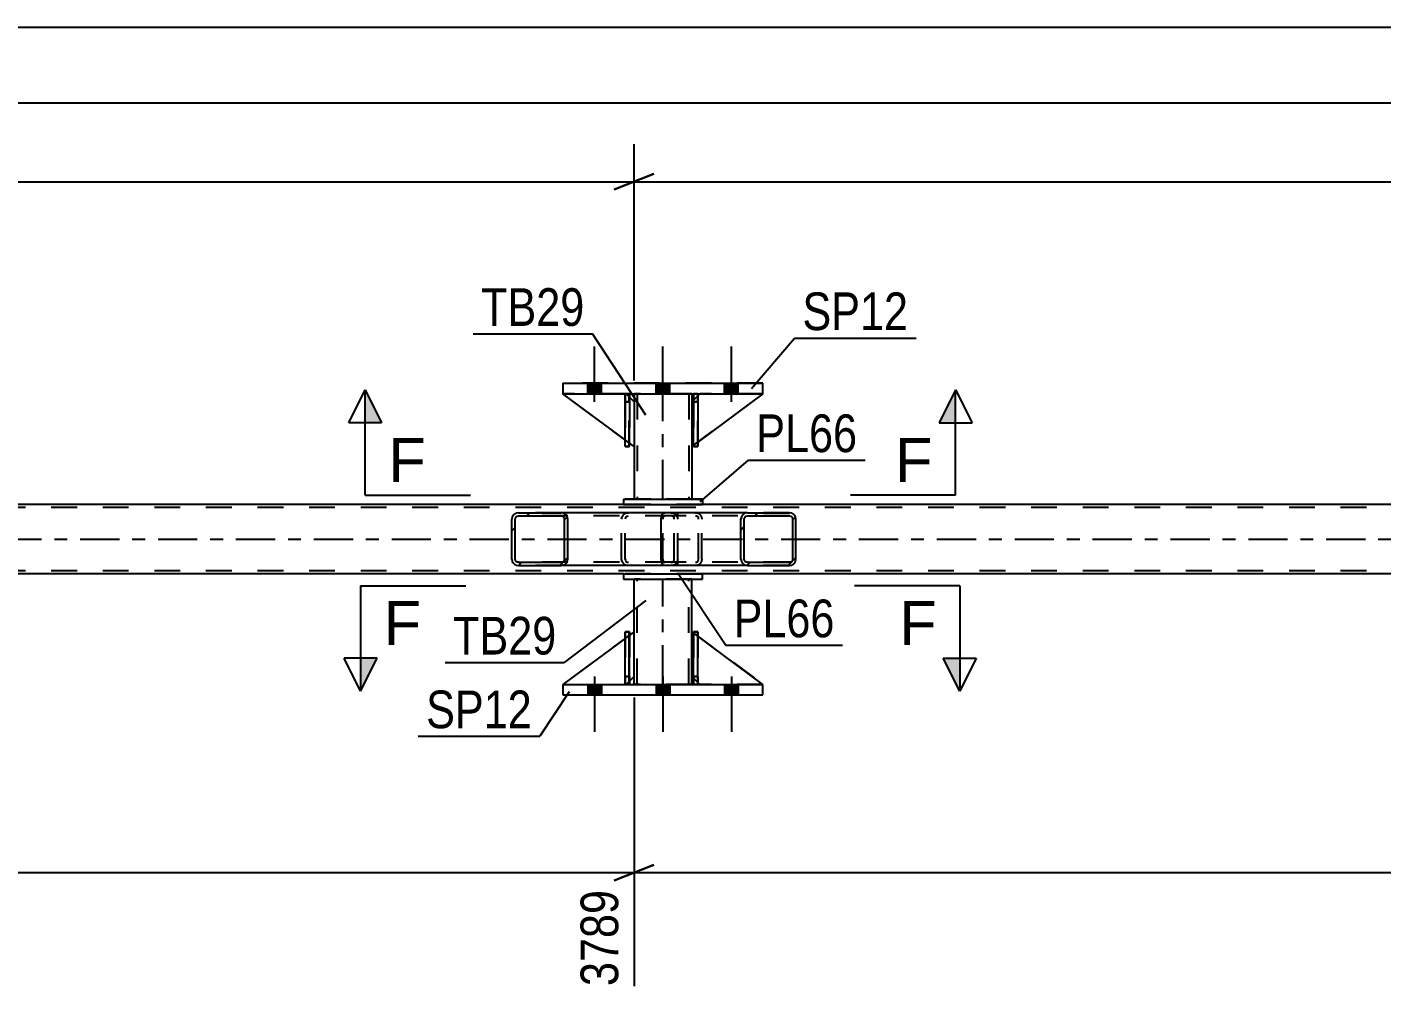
# Model space of a CAD drawing. Header units: millimetres. Extents: x 0 to 841, y 0 to 594.
# Drawn here: x 188 to 291, y 193.3 to 266.8 of the extents above; entities that cross this region are included whole.
import ezdxf

# ---------------------------------------------------------------- set-up
doc = ezdxf.new("R2010")
doc.units = ezdxf.units.MM
doc.linetypes.add('DXK_LINE_DOT2', pattern=[3.9198, 1.9599, -1.9599])
doc.linetypes.add('DXK_LINE_DOT3', pattern=[5.9187, 2.979, -0.9799, 0.9799, -0.9799])
doc.styles.add('Arial', font='ARIAL.TTF', dxfattribs={"height": 0.2})
doc.styles.add('Arial Narrow', font='ARIALN.TTF', dxfattribs={"height": 0.2})

# ---------------------------------------------------------------- blocks, each defined once
blk = doc.blocks.new('Part-275727292-4411 - 4207')
at = {"linetype": 'Continuous'}
h = blk.add_hatch(dxfattribs=at)
h.set_pattern_fill('', scale=0.7, style=0, pattern_type=0)
h.set_pattern_definition([(45, (246.3958, 229.5906), (-1.57154, 1.57154), [])])
h.paths.add_polyline_path([(246.43, 229.41), (246.4, 229.59), (246.29, 229.75), (246.12, 229.85), (245.93, 229.89), (242.75, 229.89), (242.55, 229.85), (242.39, 229.75), (242.28, 229.59), (242.24, 229.41), (242.24, 226.37), (242.28, 226.18), (242.39, 226.03), (242.55, 225.92), (242.75, 225.89), (245.93, 225.89), (246.12, 225.92), (246.29, 226.03), (246.4, 226.18), (246.43, 226.37)])
h.paths.add_polyline_path([(246.16, 226.28), (246.11, 226.2), (246.03, 226.15), (245.93, 226.13), (242.75, 226.13), (242.65, 226.15), (242.57, 226.2), (242.51, 226.28), (242.5, 226.37), (242.5, 229.41), (242.51, 229.5), (242.57, 229.58), (242.65, 229.63), (242.75, 229.65), (245.93, 229.65), (246.03, 229.63), (246.11, 229.58), (246.16, 229.5), (246.18, 229.41), (246.18, 226.37)])
at = {"color": 2, "linetype": 'Continuous'}
for p, q in [((236.2, 229.59), (236.26, 229.75)), ((236.26, 229.75), (236.34, 229.85)), ((236.34, 229.85), (236.45, 229.89)), ((242.75, 229.89), (236.45, 229.89)), ((242.75, 229.89), (242.55, 229.85)), ((242.57, 229.58), (242.65, 229.63)), ((242.65, 229.63), (242.75, 229.65)), ((242.75, 229.89), (245.93, 229.89)), ((242.75, 229.65), (245.93, 229.65)), ((246.12, 229.85), (245.93, 229.89)), ((245.93, 229.65), (246.03, 229.63)), ((246.03, 229.63), (246.11, 229.58)), ((236.18, 229.41), (236.2, 229.59)), ((236.18, 226.37), (236.18, 229.41)), ((242.28, 229.59), (242.24, 229.41)), ((242.24, 226.37), (242.24, 229.41)), ((242.5, 229.41), (242.51, 229.5)), ((242.5, 226.37), (242.5, 229.41)), ((242.51, 229.5), (242.57, 229.58)), ((246.11, 229.58), (246.16, 229.5)), ((246.16, 229.5), (246.18, 229.41)), ((246.18, 226.37), (246.18, 229.41)), ((246.43, 229.41), (246.4, 229.59)), ((246.43, 226.37), (246.43, 229.41)), ((236.2, 226.18), (236.18, 226.37)), ((236.26, 226.03), (236.2, 226.18)), ((236.34, 225.92), (236.26, 226.03)), ((236.45, 225.89), (236.34, 225.92)), ((242.75, 225.89), (236.45, 225.89)), ((242.24, 226.37), (242.28, 226.18)), ((242.51, 226.28), (242.5, 226.37)), ((242.57, 226.2), (242.51, 226.28)), ((242.55, 225.92), (242.75, 225.89)), ((242.65, 226.15), (242.57, 226.2)), ((242.75, 226.13), (242.65, 226.15)), ((242.75, 226.13), (245.93, 226.13)), ((242.75, 225.89), (245.93, 225.89)), ((246.03, 226.15), (245.93, 226.13)), ((245.93, 225.89), (246.12, 225.92)), ((246.11, 226.2), (246.03, 226.15)), ((246.16, 226.28), (246.11, 226.2)), ((246.18, 226.37), (246.16, 226.28)), ((246.4, 226.18), (246.43, 226.37))]:
    blk.add_line(p, q, dxfattribs=at)
at = {"color": 7, "linetype": 'DXK_LINE_DOT2'}
for p, q in [((236.39, 229.63), (236.35, 229.58)), ((236.45, 229.65), (236.39, 229.63)), ((245.93, 229.65), (236.45, 229.65)), ((237.44, 229.65), (237.44, 229.89)), ((238.78, 229.89), (238.97, 229.85)), ((238.88, 229.63), (238.78, 229.65)), ((238.96, 229.58), (238.88, 229.63)), ((245.93, 229.89), (242.75, 229.89)), ((236.32, 229.5), (236.31, 229.41)), ((236.31, 226.37), (236.31, 229.41)), ((236.35, 229.58), (236.32, 229.5)), ((239.01, 229.5), (238.96, 229.58)), ((239.03, 229.41), (239.01, 229.5)), ((239.03, 226.37), (239.03, 229.41)), ((239.25, 229.59), (239.28, 229.41)), ((239.28, 226.37), (239.28, 229.41)), ((236.31, 226.37), (236.32, 226.28)), ((236.32, 226.28), (236.35, 226.2)), ((236.35, 226.2), (236.39, 226.15)), ((236.39, 226.15), (236.45, 226.13)), ((245.93, 226.13), (236.45, 226.13)), ((238.78, 225.89), (236.45, 225.89)), ((237.44, 225.89), (237.44, 226.13)), ((238.78, 226.13), (238.88, 226.15)), ((238.97, 225.92), (238.78, 225.89)), ((238.88, 226.15), (238.96, 226.2)), ((238.96, 226.2), (239.01, 226.28)), ((239.01, 226.28), (239.03, 226.37)), ((239.28, 226.37), (239.25, 226.18)), ((245.93, 225.89), (242.75, 225.89))]:
    blk.add_line(p, q, dxfattribs=at)
for centre, start, end in [((238.8, 229.39), 23.8494, 68.8059), ((238.8, 226.38), 291.1941, 336.1506)]:
    blk.add_arc(centre, 0.492, start, end, dxfattribs=at)
at = {"color": 2, "linetype": 'Continuous'}
for centre, start, end in [((242.73, 229.39), 111.1941, 156.1506), ((245.95, 229.39), 23.8494, 68.8059), ((242.73, 226.38), 203.8494, 248.8059), ((245.95, 226.38), 291.1941, 336.1506)]:
    blk.add_arc(centre, 0.492, start, end, dxfattribs=at)
blk = doc.blocks.new('Part-275727292-4285 - 4207')
at = {"color": 2, "linetype": 'Continuous'}
for p, q in [((233.32, 230.53), (97.33, 230.53)), ((488.73, 230.53), (239.32, 230.53)), ((233.32, 225.25), (97.33, 225.25)), ((756.24, 225.25), (239.32, 225.25))]:
    blk.add_line(p, q, dxfattribs=at)
at = {"color": 7, "linetype": 'DXK_LINE_DOT2'}
for p, q in [((756.24, 230.29), (97.33, 230.29)), ((239.32, 230.53), (233.32, 230.53)), ((756.24, 225.49), (97.33, 225.49)), ((239.32, 225.25), (233.32, 225.25))]:
    blk.add_line(p, q, dxfattribs=at)
at = {"color": 7, "linetype": 'DXK_LINE_DOT3'}
blk.add_line((97.33, 227.89), (756.24, 227.89), dxfattribs=at)
blk = doc.blocks.new('Part-275727292-4466 - 4207')
at = {"color": 7, "linetype": 'DXK_LINE_DOT2'}
for p, q in [((239.12, 238.93), (238.52, 238.33)), ((238.52, 234.93), (243.92, 238.93)), ((238.52, 238.33), (239.12, 238.93)), ((243.92, 238.93), (239.12, 238.93)), ((238.52, 238.33), (238.52, 234.93)), ((238.52, 238.33), (238.52, 238.33)), ((238.52, 238.33), (238.52, 234.93))]:
    blk.add_line(p, q, dxfattribs=at)
blk = doc.blocks.new('Part-275727292-4464 - 4207')
at = {"color": 7, "linetype": 'DXK_LINE_DOT2'}
for p, q in [((234.12, 234.93), (228.72, 238.93)), ((228.72, 238.93), (233.52, 238.93)), ((233.52, 238.93), (234.12, 238.33)), ((234.12, 238.33), (234.12, 234.93))]:
    blk.add_line(p, q, dxfattribs=at)
blk = doc.blocks.new('Part-275727292-4418 - 4207')
at = {"color": 7, "linetype": 'DXK_LINE_DOT2'}
for p, q in [((238.64, 216.85), (238.65, 220.85)), ((238.97, 220.85), (238.65, 220.85)), ((238.65, 217.45), (238.65, 220.85)), ((238.96, 216.85), (238.97, 220.85)), ((238.97, 220.85), (238.97, 217.45)), ((238.97, 217.45), (238.65, 217.45)), ((238.65, 216.85), (238.65, 217.45)), ((238.97, 217.45), (238.97, 216.85)), ((238.97, 216.85), (238.64, 216.85)), ((238.97, 216.85), (238.96, 216.85))]:
    blk.add_line(p, q, dxfattribs=at)
blk = doc.blocks.new('Bolt-275727292-4301 - 4207')
at = {"linetype": 'Continuous'}
for points in [[(231.64, 216.85), (230.6, 216.85), (230.6, 216.05), (231.64, 216.05)], [(231.64, 216.85), (230.6, 216.85), (230.6, 216.05), (231.64, 216.05)], [(231.64, 216.85), (230.6, 216.85), (230.6, 216.05), (231.64, 216.05)], [(236.84, 216.85), (235.8, 216.85), (235.8, 216.05), (236.84, 216.05)], [(236.84, 216.85), (235.8, 216.85), (235.8, 216.05), (236.84, 216.05)], [(242.04, 216.85), (241, 216.85), (241, 216.05), (242.04, 216.05)], [(242.04, 216.85), (241, 216.85), (241, 216.05), (242.04, 216.05)], [(242.04, 216.85), (241, 216.85), (241, 216.05), (242.04, 216.05)]]:
    blk.add_hatch(color=1, dxfattribs=at).paths.add_polyline_path(points)
at = {"color": 1, "linetype": 'Continuous'}
for p, q in [((231.12, 217.45), (231.12, 213.25)), ((231.12, 217.45), (231.12, 213.25)), ((231.12, 217.45), (231.12, 213.25)), ((236.32, 217.45), (236.32, 213.25)), ((236.32, 217.45), (236.32, 213.25)), ((241.52, 217.45), (241.52, 213.25)), ((241.52, 217.45), (241.52, 213.25)), ((241.52, 217.45), (241.52, 213.25)), ((230.6, 216.85), (230.6, 216.05)), ((230.6, 216.85), (230.6, 216.05)), ((230.6, 216.85), (230.6, 216.05)), ((231.64, 216.85), (231.64, 216.05)), ((231.64, 216.85), (231.64, 216.05)), ((231.64, 216.85), (231.64, 216.05)), ((235.8, 216.85), (235.8, 216.05)), ((235.8, 216.85), (235.8, 216.05)), ((236.84, 216.85), (236.84, 216.05)), ((236.84, 216.85), (236.84, 216.05)), ((241, 216.85), (241, 216.05)), ((241, 216.85), (241, 216.05)), ((241, 216.85), (241, 216.05)), ((242.04, 216.85), (242.04, 216.05)), ((242.04, 216.85), (242.04, 216.05)), ((242.04, 216.85), (242.04, 216.05))]:
    blk.add_line(p, q, dxfattribs=at)
blk = doc.blocks.new('Bolt-275727292-4302 - 4207')
at = {"linetype": 'Continuous'}
for points in [[(230.6, 238.93), (231.64, 238.93), (231.64, 239.73), (230.6, 239.73)], [(230.6, 238.93), (231.64, 238.93), (231.64, 239.73), (230.6, 239.73)], [(230.6, 238.93), (231.64, 238.93), (231.64, 239.73), (230.6, 239.73)], [(235.8, 238.93), (236.84, 238.93), (236.84, 239.73), (235.8, 239.73)], [(235.8, 238.93), (236.84, 238.93), (236.84, 239.73), (235.8, 239.73)], [(241, 238.93), (242.04, 238.93), (242.04, 239.73), (241, 239.73)], [(241, 238.93), (242.04, 238.93), (242.04, 239.73), (241, 239.73)], [(241, 238.93), (242.04, 238.93), (242.04, 239.73), (241, 239.73)]]:
    blk.add_hatch(color=1, dxfattribs=at).paths.add_polyline_path(points)
at = {"color": 1, "linetype": 'Continuous'}
for p, q in [((231.12, 238.33), (231.12, 242.53)), ((231.12, 238.33), (231.12, 242.53)), ((231.12, 238.33), (231.12, 242.53)), ((236.32, 238.33), (236.32, 242.53)), ((236.32, 238.33), (236.32, 242.53)), ((241.52, 238.33), (241.52, 242.53)), ((241.52, 238.33), (241.52, 242.53)), ((241.52, 238.33), (241.52, 242.53)), ((230.6, 238.93), (230.6, 239.73)), ((230.6, 238.93), (230.6, 239.73)), ((230.6, 238.93), (230.6, 239.73)), ((231.64, 238.93), (231.64, 239.73)), ((231.64, 238.93), (231.64, 239.73)), ((231.64, 238.93), (231.64, 239.73)), ((235.8, 238.93), (235.8, 239.73)), ((235.8, 238.93), (235.8, 239.73)), ((236.84, 238.93), (236.84, 239.73)), ((236.84, 238.93), (236.84, 239.73)), ((241, 238.93), (241, 239.73)), ((241, 238.93), (241, 239.73)), ((241, 238.93), (241, 239.73)), ((242.04, 238.93), (242.04, 239.73)), ((242.04, 238.93), (242.04, 239.73)), ((242.04, 238.93), (242.04, 239.73))]:
    blk.add_line(p, q, dxfattribs=at)
blk = doc.blocks.new('Part-275727292-4416 - 4207')
at = {"color": 2, "linetype": 'Continuous'}
for p, q in [((238.64, 216.85), (238.64, 220.85)), ((238.64, 220.85), (238.96, 220.85)), ((238.96, 216.85), (238.96, 220.85)), ((238.64, 216.85), (238.64, 216.85)), ((238.64, 216.85), (238.96, 216.85)), ((238.96, 216.85), (238.96, 216.85))]:
    blk.add_line(p, q, dxfattribs=at)
at = {"color": 7, "linetype": 'DXK_LINE_DOT2'}
for p, q in [((238.64, 220.85), (238.64, 217.45)), ((238.96, 217.45), (238.96, 220.85)), ((238.64, 217.45), (238.64, 216.85)), ((238.64, 217.45), (238.96, 217.45)), ((238.96, 216.85), (238.96, 217.45)), ((238.64, 216.85), (238.96, 216.85))]:
    blk.add_line(p, q, dxfattribs=at)
blk = doc.blocks.new('Part-275727292-4424 - 4207')
at = {"color": 2, "linetype": 'Continuous'}
for p, q in [((233.32, 225.25), (233.32, 224.85)), ((233.32, 225.25), (239.32, 225.25)), ((233.32, 224.85), (239.32, 224.85)), ((239.32, 224.85), (239.32, 225.25))]:
    blk.add_line(p, q, dxfattribs=at)
at = {"color": 7, "linetype": 'DXK_LINE_DOT2'}
for p, q in [((239.32, 225.25), (233.32, 225.25)), ((233.32, 224.85), (239.32, 224.85))]:
    blk.add_line(p, q, dxfattribs=at)
blk = doc.blocks.new('Part-275727292-4371 - 4207')
at = {"color": 2, "linetype": 'Continuous'}
for p, q in [((234.12, 238.93), (234.12, 238.33)), ((238.52, 238.93), (238.52, 238.33)), ((234.12, 234.93), (234.12, 230.93)), ((238.52, 234.93), (238.52, 230.93))]:
    blk.add_line(p, q, dxfattribs=at)
at = {"color": 7, "linetype": 'DXK_LINE_DOT2'}
for p, q in [((238.52, 238.93), (234.12, 238.93)), ((234.12, 238.93), (234.12, 238.93)), ((234.12, 238.93), (234.12, 238.93)), ((234.12, 238.93), (238.52, 238.93)), ((234.36, 238.93), (234.36, 230.93)), ((238.28, 238.93), (238.28, 230.93)), ((238.52, 238.93), (238.52, 238.93)), ((238.52, 238.93), (238.52, 238.93)), ((234.12, 238.33), (234.12, 234.93)), ((238.52, 238.33), (238.52, 234.93)), ((238.52, 230.93), (234.12, 230.93))]:
    blk.add_line(p, q, dxfattribs=at)
at = {"color": 7, "linetype": 'DXK_LINE_DOT3'}
blk.add_line((236.32, 230.93), (236.32, 238.93), dxfattribs=at)
blk = doc.blocks.new('Part-275727292-4383 - 4207')
at = {"color": 2, "linetype": 'Continuous'}
for p, q in [((238.96, 238.93), (238.64, 238.93)), ((238.64, 238.93), (238.64, 238.93)), ((238.64, 234.93), (238.64, 238.93)), ((238.96, 238.93), (238.96, 238.93)), ((238.96, 238.93), (238.96, 234.93)), ((238.96, 234.93), (238.64, 234.93))]:
    blk.add_line(p, q, dxfattribs=at)
at = {"color": 7, "linetype": 'DXK_LINE_DOT2'}
for p, q in [((238.96, 238.93), (238.64, 238.93)), ((238.64, 238.93), (238.64, 238.33)), ((238.96, 238.33), (238.96, 238.93)), ((238.96, 238.33), (238.64, 238.33)), ((238.64, 238.33), (238.64, 234.93)), ((238.96, 234.93), (238.96, 238.33))]:
    blk.add_line(p, q, dxfattribs=at)
blk = doc.blocks.new('Part-275727292-4394 - 4207')
at = {"color": 2, "linetype": 'Continuous'}
for p, q in [((233.32, 230.93), (233.32, 230.53)), ((233.32, 230.93), (239.32, 230.93)), ((239.32, 230.93), (239.32, 230.53)), ((233.32, 230.53), (239.32, 230.53))]:
    blk.add_line(p, q, dxfattribs=at)
at = {"color": 7, "linetype": 'DXK_LINE_DOT2'}
for p, q in [((239.32, 230.93), (233.32, 230.93)), ((239.32, 230.53), (233.32, 230.53))]:
    blk.add_line(p, q, dxfattribs=at)
blk = doc.blocks.new('Part-275727292-4410 - 4207')
at = {"linetype": 'Continuous'}
h = blk.add_hatch(dxfattribs=at)
h.set_pattern_fill('', scale=0.7, style=0, pattern_type=0)
h.set_pattern_definition([(45, (229.0507, 229.5906), (-1.57154, 1.57154), [])])
h.paths.add_polyline_path([(229.09, 229.41), (229.05, 229.59), (228.94, 229.75), (228.77, 229.85), (228.58, 229.89), (225.34, 229.89), (225.15, 229.85), (224.98, 229.75), (224.87, 229.59), (224.83, 229.41), (224.83, 226.37), (224.87, 226.18), (224.98, 226.03), (225.15, 225.92), (225.34, 225.89), (228.58, 225.89), (228.77, 225.92), (228.94, 226.03), (229.05, 226.18), (229.09, 226.37)])
h.paths.add_polyline_path([(228.81, 226.28), (228.76, 226.2), (228.68, 226.15), (228.58, 226.13), (225.34, 226.13), (225.25, 226.15), (225.16, 226.2), (225.11, 226.28), (225.09, 226.37), (225.09, 229.41), (225.11, 229.5), (225.16, 229.58), (225.25, 229.63), (225.34, 229.65), (228.58, 229.65), (228.68, 229.63), (228.76, 229.58), (228.81, 229.5), (228.83, 229.41), (228.83, 226.37)])
at = {"color": 2, "linetype": 'Continuous'}
for p, q in [((225.34, 229.89), (225.15, 229.85)), ((225.16, 229.58), (225.25, 229.63)), ((225.25, 229.63), (225.34, 229.65)), ((225.34, 229.89), (228.58, 229.89)), ((225.34, 229.65), (228.58, 229.65)), ((236.45, 229.89), (228.58, 229.89)), ((228.77, 229.85), (228.58, 229.89)), ((228.58, 229.65), (228.68, 229.63)), ((228.68, 229.63), (228.76, 229.58)), ((224.87, 229.59), (224.83, 229.41)), ((224.83, 226.37), (224.83, 229.41)), ((225.09, 229.41), (225.11, 229.5)), ((225.09, 226.37), (225.09, 229.41)), ((225.11, 229.5), (225.16, 229.58)), ((228.76, 229.58), (228.81, 229.5)), ((228.81, 229.5), (228.83, 229.41)), ((228.83, 226.37), (228.83, 229.41)), ((229.09, 229.41), (229.05, 229.59)), ((229.09, 226.37), (229.09, 229.41)), ((224.83, 226.37), (224.87, 226.18)), ((225.11, 226.28), (225.09, 226.37)), ((225.16, 226.2), (225.11, 226.28)), ((225.15, 225.92), (225.34, 225.89)), ((225.25, 226.15), (225.16, 226.2)), ((225.34, 226.13), (225.25, 226.15)), ((225.34, 226.13), (228.58, 226.13)), ((225.34, 225.89), (228.58, 225.89)), ((228.68, 226.15), (228.58, 226.13)), ((228.58, 225.89), (228.77, 225.92)), ((236.45, 225.89), (228.58, 225.89)), ((228.76, 226.2), (228.68, 226.15)), ((228.81, 226.28), (228.76, 226.2)), ((228.83, 226.37), (228.81, 226.28)), ((229.05, 226.18), (229.09, 226.37))]:
    blk.add_line(p, q, dxfattribs=at)
at = {"color": 7, "linetype": 'DXK_LINE_DOT2'}
for p, q in [((228.58, 229.89), (225.34, 229.89)), ((236.93, 229.65), (225.34, 229.65)), ((233.5, 229.85), (233.69, 229.89)), ((233.53, 229.59), (233.6, 229.63)), ((233.6, 229.63), (233.69, 229.65)), ((236.93, 229.89), (233.69, 229.89)), ((236.93, 229.89), (237.12, 229.85)), ((237.03, 229.63), (236.93, 229.65)), ((237.11, 229.58), (237.03, 229.63)), ((233.18, 229.41), (233.22, 229.59)), ((233.18, 226.37), (233.18, 229.41)), ((233.46, 229.5), (233.44, 229.41)), ((233.44, 226.37), (233.44, 229.41)), ((233.51, 229.58), (233.46, 229.5)), ((233.51, 229.58), (233.53, 229.59)), ((237.16, 229.5), (237.11, 229.58)), ((237.18, 229.41), (237.16, 229.5)), ((237.18, 226.37), (237.18, 229.41)), ((237.4, 229.59), (237.44, 229.41)), ((237.44, 226.37), (237.44, 229.41)), ((236.93, 226.13), (225.34, 226.13)), ((228.58, 225.89), (225.34, 225.89)), ((233.22, 226.18), (233.18, 226.37)), ((233.44, 226.37), (233.46, 226.28)), ((233.46, 226.28), (233.51, 226.2)), ((233.69, 225.89), (233.5, 225.92)), ((233.51, 226.2), (233.6, 226.15)), ((233.6, 226.15), (233.69, 226.13)), ((236.93, 225.89), (233.69, 225.89)), ((236.93, 226.13), (237.03, 226.15)), ((237.12, 225.92), (236.93, 225.89)), ((237.03, 226.15), (237.11, 226.2)), ((237.11, 226.2), (237.16, 226.28)), ((237.16, 226.28), (237.18, 226.37)), ((237.44, 226.37), (237.4, 226.18))]:
    blk.add_line(p, q, dxfattribs=at)
at = {"color": 2, "linetype": 'Continuous'}
for centre, start, end in [((225.32, 229.39), 110.7583, 155.68), ((228.6, 229.39), 24.32, 69.2417), ((225.32, 226.39), 204.32, 249.2417), ((228.6, 226.39), 290.7583, 335.68)]:
    blk.add_arc(centre, 0.496, start, end, dxfattribs=at)
at = {"color": 7, "linetype": 'DXK_LINE_DOT2'}
for centre, start, end in [((233.67, 229.39), 110.7583, 155.6801), ((236.95, 229.39), 24.3199, 69.2417), ((233.67, 226.39), 204.3199, 249.2417), ((236.95, 226.39), 290.7583, 335.6801)]:
    blk.add_arc(centre, 0.496, start, end, dxfattribs=at)
blk = doc.blocks.new('Part-275727292-4449 - 4207')
at = {"color": 2, "linetype": 'Continuous'}
for p, q in [((234.12, 220.85), (234.12, 224.85)), ((238.52, 220.85), (238.52, 224.85)), ((234.12, 216.85), (234.12, 217.45)), ((238.52, 216.85), (238.52, 217.45))]:
    blk.add_line(p, q, dxfattribs=at)
at = {"color": 7, "linetype": 'DXK_LINE_DOT2'}
for p, q in [((238.52, 224.85), (234.12, 224.85)), ((234.36, 216.85), (234.36, 224.85)), ((238.28, 216.85), (238.28, 224.85)), ((234.12, 217.45), (234.12, 220.85)), ((238.52, 217.45), (238.52, 220.85)), ((238.52, 216.85), (234.12, 216.85)), ((234.12, 216.85), (234.12, 216.85)), ((234.12, 216.85), (238.52, 216.85)), ((234.36, 216.85), (234.36, 216.85)), ((238.28, 216.85), (238.28, 216.85)), ((238.52, 216.85), (238.52, 216.85))]:
    blk.add_line(p, q, dxfattribs=at)
at = {"color": 7, "linetype": 'DXK_LINE_DOT3'}
blk.add_line((236.32, 216.85), (236.32, 224.85), dxfattribs=at)
blk = doc.blocks.new('Part-275727292-4454 - 4207')
at = {"color": 2, "linetype": 'Continuous'}
for p, q in [((228.72, 239.73), (243.92, 239.73)), ((228.72, 239.73), (228.72, 238.93)), ((228.72, 238.93), (243.92, 238.93)), ((243.92, 238.93), (243.92, 239.73))]:
    blk.add_line(p, q, dxfattribs=at)
at = {"color": 7, "linetype": 'DXK_LINE_DOT2'}
for p, q in [((243.92, 239.73), (228.72, 239.73)), ((228.72, 238.93), (243.92, 238.93))]:
    blk.add_line(p, q, dxfattribs=at)
blk = doc.blocks.new('Part-275727292-4459 - 4207')
at = {"color": 2, "linetype": 'Continuous'}
for p, q in [((228.72, 216.85), (228.72, 216.05)), ((228.72, 216.85), (243.92, 216.85)), ((243.92, 216.05), (243.92, 216.85)), ((228.72, 216.05), (243.92, 216.05))]:
    blk.add_line(p, q, dxfattribs=at)
at = {"color": 7, "linetype": 'DXK_LINE_DOT2'}
for p, q in [((228.72, 216.85), (243.92, 216.85)), ((228.72, 216.05), (243.92, 216.05))]:
    blk.add_line(p, q, dxfattribs=at)
blk = doc.blocks.new('Part-275727292-4461 - 4207')
at = {"color": 7, "linetype": 'DXK_LINE_DOT2'}
for p, q in [((233.45, 238.33), (233.45, 238.93)), ((233.45, 238.93), (233.45, 238.93)), ((233.45, 238.93), (233.45, 234.93)), ((233.45, 238.93), (233.77, 238.93)), ((233.45, 238.93), (233.77, 238.93)), ((233.77, 238.93), (233.77, 238.33)), ((233.77, 238.93), (233.77, 238.93)), ((233.77, 234.93), (233.77, 238.93)), ((233.45, 234.93), (233.45, 238.33)), ((233.45, 238.33), (233.77, 238.33)), ((233.77, 238.33), (233.77, 234.93)), ((233.45, 234.93), (233.77, 234.93))]:
    blk.add_line(p, q, dxfattribs=at)
blk = doc.blocks.new('Part-275727292-4463 - 4207')
at = {"color": 2, "linetype": 'Continuous'}
for p, q in [((233.44, 234.93), (233.45, 238.93)), ((233.77, 238.93), (233.45, 238.93)), ((233.45, 238.93), (233.44, 238.93)), ((233.77, 238.93), (233.76, 234.93)), ((233.76, 238.93), (233.77, 238.93)), ((233.76, 234.93), (233.44, 234.93))]:
    blk.add_line(p, q, dxfattribs=at)
at = {"color": 7, "linetype": 'DXK_LINE_DOT2'}
for p, q in [((233.44, 238.93), (233.44, 238.33)), ((233.76, 238.93), (233.44, 238.93)), ((233.76, 238.33), (233.76, 238.93)), ((233.76, 238.33), (233.44, 238.33)), ((233.44, 238.33), (233.44, 234.93)), ((233.76, 234.93), (233.76, 238.33))]:
    blk.add_line(p, q, dxfattribs=at)
blk = doc.blocks.new('Part-275727292-4465 - 4207')
at = {"color": 2, "linetype": 'Continuous'}
for p, q in [((233.45, 235.43), (228.72, 238.93)), ((233.77, 238.68), (234.12, 238.33)), ((234.12, 238.33), (234.12, 234.93)), ((234.12, 234.93), (233.77, 235.19))]:
    blk.add_line(p, q, dxfattribs=at)
at = {"color": 7, "linetype": 'DXK_LINE_DOT2'}
for p, q in [((233.52, 238.93), (228.72, 238.93)), ((233.77, 238.68), (233.52, 238.93)), ((233.77, 235.19), (233.45, 235.43))]:
    blk.add_line(p, q, dxfattribs=at)
blk = doc.blocks.new('Part-275727292-4467 - 4207')
at = {"color": 7, "linetype": 'DXK_LINE_DOT2'}
for p, q in [((238.52, 238.33), (239.12, 238.93)), ((243.92, 238.93), (239.12, 238.93)), ((238.52, 238.33), (238.52, 234.93)), ((238.96, 238.77), (238.64, 238.45)), ((238.52, 234.93), (238.96, 235.26))]:
    blk.add_line(p, q, dxfattribs=at)
at = {"color": 2, "linetype": 'Continuous'}
for p, q in [((239.12, 238.93), (238.96, 238.77)), ((243.92, 238.93), (238.96, 235.26)), ((238.64, 238.45), (238.52, 238.33)), ((238.52, 238.33), (238.52, 234.93)), ((238.52, 238.33), (238.52, 238.33)), ((238.64, 235.02), (238.52, 234.93))]:
    blk.add_line(p, q, dxfattribs=at)
blk = doc.blocks.new('Part-275727292-4473 - 4207')
at = {"color": 2, "linetype": 'Continuous'}
for p, q in [((238.52, 220.85), (238.52, 220.85)), ((238.52, 217.45), (238.52, 220.85)), ((238.64, 220.75), (238.52, 220.85)), ((243.92, 216.85), (238.96, 220.52)), ((238.52, 217.45), (238.52, 217.45)), ((238.64, 217.32), (238.52, 217.45)), ((239.12, 216.85), (238.96, 217))]:
    blk.add_line(p, q, dxfattribs=at)
at = {"color": 7, "linetype": 'DXK_LINE_DOT2'}
for p, q in [((238.52, 217.45), (238.52, 220.85)), ((238.96, 220.52), (238.64, 220.75)), ((239.12, 216.85), (238.52, 217.45)), ((238.96, 217), (238.64, 217.32)), ((243.92, 216.85), (239.12, 216.85))]:
    blk.add_line(p, q, dxfattribs=at)
blk = doc.blocks.new('Part-275727292-4496 - 4207')
at = {"color": 2, "linetype": 'Continuous'}
for p, q in [((233.45, 216.85), (233.44, 220.85)), ((233.44, 220.85), (233.76, 220.85)), ((233.77, 216.85), (233.76, 220.85)), ((233.44, 216.85), (233.45, 216.85)), ((233.45, 216.85), (233.77, 216.85)), ((233.77, 216.85), (233.76, 216.85))]:
    blk.add_line(p, q, dxfattribs=at)
at = {"color": 7, "linetype": 'DXK_LINE_DOT2'}
for p, q in [((233.44, 220.85), (233.44, 217.45)), ((233.76, 217.45), (233.76, 220.85)), ((233.44, 217.45), (233.44, 216.85)), ((233.44, 217.45), (233.76, 217.45)), ((233.76, 216.85), (233.76, 217.45)), ((233.44, 216.85), (233.76, 216.85))]:
    blk.add_line(p, q, dxfattribs=at)
blk = doc.blocks.new('Part-275727292-4497 - 4207')
at = {"color": 7, "linetype": 'DXK_LINE_DOT2'}
for p, q in [((234.12, 220.85), (228.72, 216.85)), ((234.12, 217.45), (234.12, 220.85)), ((233.52, 216.85), (234.12, 217.45)), ((228.72, 216.85), (233.52, 216.85))]:
    blk.add_line(p, q, dxfattribs=at)
blk = doc.blocks.new('Part-275727292-4498 - 4207')
at = {"color": 7, "linetype": 'DXK_LINE_DOT2'}
for p, q in [((233.76, 220.58), (233.44, 220.35)), ((228.72, 216.85), (228.72, 216.85)), ((228.72, 216.85), (228.72, 216.85)), ((228.72, 216.85), (233.52, 216.85)), ((233.52, 216.85), (233.77, 217.09))]:
    blk.add_line(p, q, dxfattribs=at)
at = {"color": 2, "linetype": 'Continuous'}
for p, q in [((234.12, 220.85), (233.76, 220.58)), ((234.12, 217.45), (234.12, 220.85)), ((233.44, 220.35), (228.72, 216.85)), ((234.12, 217.45), (233.77, 217.09))]:
    blk.add_line(p, q, dxfattribs=at)
blk = doc.blocks.new('Part-275727292-4499 - 4207')
at = {"color": 7, "linetype": 'DXK_LINE_DOT2'}
for p, q in [((238.65, 238.93), (238.64, 238.93)), ((238.64, 238.93), (238.65, 234.93)), ((238.64, 238.93), (238.96, 238.93)), ((238.65, 238.33), (238.65, 238.93)), ((238.65, 238.93), (238.97, 238.93)), ((238.96, 238.93), (238.97, 238.93)), ((238.97, 234.93), (238.96, 238.93)), ((238.97, 238.93), (238.97, 238.33)), ((238.65, 234.93), (238.65, 238.33)), ((238.65, 238.33), (238.97, 238.33)), ((238.97, 238.33), (238.97, 234.93)), ((238.65, 234.93), (238.97, 234.93))]:
    blk.add_line(p, q, dxfattribs=at)
blk = doc.blocks.new('Part-275727292-4500 - 4207')
at = {"color": 7, "linetype": 'DXK_LINE_DOT2'}
for p, q in [((238.52, 217.45), (238.52, 220.85)), ((238.52, 220.85), (243.92, 216.85)), ((238.52, 220.85), (238.52, 217.45)), ((239.12, 216.85), (238.52, 217.45)), ((238.52, 217.45), (238.52, 217.45)), ((238.52, 217.45), (239.12, 216.85)), ((243.92, 216.85), (239.12, 216.85))]:
    blk.add_line(p, q, dxfattribs=at)
blk = doc.blocks.new('Part-275727292-4502 - 4207')
at = {"color": 7, "linetype": 'DXK_LINE_DOT2'}
for p, q in [((233.77, 220.85), (233.45, 220.85)), ((233.45, 217.45), (233.45, 220.85)), ((233.45, 216.85), (233.45, 220.85)), ((233.77, 220.85), (233.77, 217.45)), ((233.77, 216.85), (233.77, 220.85)), ((233.77, 217.45), (233.45, 217.45)), ((233.45, 216.85), (233.45, 217.45)), ((233.77, 217.45), (233.77, 216.85)), ((233.77, 216.85), (233.45, 216.85)), ((233.77, 216.85), (233.77, 216.85))]:
    blk.add_line(p, q, dxfattribs=at)
blk = doc.blocks.new('StraightDimension-275727292-4506 - 4207')
at = {"color": 7, "linetype": 'Continuous'}
blk.add_line((88.71, 261.04), (764.86, 261.04), dxfattribs=at)
blk = doc.blocks.new('StraightDimension-275727292-4550 - 4207')
at = {"color": 7, "linetype": 'Continuous'}
for p, q in [((234.12, 215.85), (234.12, 193.93)), ((235.62, 203.15), (232.62, 201.95)), ((234.12, 202.55), (489.53, 202.55))]:
    blk.add_line(p, q, dxfattribs=at)
blk = doc.blocks.new('StraightDimension-275727292-4556 - 4207')
at = {"color": 7, "linetype": 'Continuous'}
for p, q in [((234.12, 215.85), (234.12, 193.93)), ((232.62, 201.95), (235.62, 203.15)), ((88.71, 202.55), (234.12, 202.55))]:
    blk.add_line(p, q, dxfattribs=at)
at = {"color": 0, "linetype": 'Continuous'}
blk.add_wipeout([(233.52, 201.85), (229.32, 201.85), (229.32, 193.33), (233.52, 193.33)], dxfattribs=at)
at = {"color": 3, "linetype": 'Continuous', "style": 'Arial Narrow'}
blk.add_text('3789', height=2.863, rotation=90.0002, dxfattribs=at).set_placement((232.92, 193.93))
blk = doc.blocks.new('StraightDimension-275727292-4564 - 4207')
at = {"color": 7, "linetype": 'Continuous'}
blk.add_line((88.07, 266.8), (765.5, 266.8), dxfattribs=at)
blk = doc.blocks.new('StraightDimension-275727292-4592 - 4207')
at = {"color": 7, "linetype": 'Continuous'}
for p, q in [((234.12, 239.93), (234.12, 257.9)), ((235.62, 255.65), (232.62, 254.45)), ((234.12, 255.05), (489.53, 255.05))]:
    blk.add_line(p, q, dxfattribs=at)
blk = doc.blocks.new('StraightDimension-275727292-4600 - 4207')
at = {"color": 7, "linetype": 'Continuous'}
for p, q in [((234.12, 239.93), (234.12, 257.9)), ((232.62, 254.45), (235.62, 255.65)), ((88.71, 255.05), (234.12, 255.05))]:
    blk.add_line(p, q, dxfattribs=at)
blk = doc.blocks.new('Mark-275727292-4367 - 4207')
at = {"color": 30, "linetype": 'Continuous'}
for p in [(221.9, 243.49), (235.01, 237.32)]:
    blk.add_line(p, (230.96, 243.49), dxfattribs=at)
at = {"color": 0}
blk.add_wipeout([(230.36, 244.09), (230.36, 247.09), (222.5, 247.09), (222.5, 244.09)], dxfattribs=at)
blk.add_wipeout([(230.36, 244.09), (230.36, 247.09), (222.5, 247.09), (222.5, 244.09)], dxfattribs=at)
at = {"color": 3, "style": 'Arial Narrow'}
blk.add_text('TB29', height=2.863, dxfattribs=at).set_placement((222.5, 244.09))
blk = doc.blocks.new('Mark-275727292-4390 - 4207')
at = {"color": 30, "linetype": 'Continuous'}
for p, q in [((239.15, 230.72), (242.81, 233.9)), ((242.81, 233.9), (251.69, 233.9))]:
    blk.add_line(p, q, dxfattribs=at)
at = {"color": 0}
blk.add_wipeout([(251.09, 234.5), (251.09, 237.5), (243.41, 237.5), (243.41, 234.5)], dxfattribs=at)
blk.add_wipeout([(251.09, 234.5), (251.09, 237.5), (243.41, 237.5), (243.41, 234.5)], dxfattribs=at)
at = {"color": 3, "style": 'Arial Narrow'}
blk.add_text('PL66', height=2.863, dxfattribs=at).set_placement((243.41, 234.5))
blk = doc.blocks.new('Mark-275727292-4420 - 4207')
at = {"color": 30, "linetype": 'Continuous'}
for p, q in [((237.52, 225.19), (241.09, 219.83)), ((241.09, 219.83), (249.96, 219.83))]:
    blk.add_line(p, q, dxfattribs=at)
at = {"color": 0}
blk.add_wipeout([(249.36, 220.43), (249.36, 223.43), (241.69, 223.43), (241.69, 220.43)], dxfattribs=at)
blk.add_wipeout([(249.36, 220.43), (249.36, 223.43), (241.69, 223.43), (241.69, 220.43)], dxfattribs=at)
at = {"color": 3, "style": 'Arial Narrow'}
blk.add_text('PL66', height=2.863, dxfattribs=at).set_placement((241.69, 220.43))
blk = doc.blocks.new('Mark-275727292-4445 - 4207')
at = {"color": 30, "linetype": 'Continuous'}
for p in [(235.01, 223.23), (219.77, 218.52)]:
    blk.add_line(p, (228.82, 218.52), dxfattribs=at)
at = {"color": 0}
blk.add_wipeout([(228.22, 219.12), (228.22, 222.12), (220.37, 222.12), (220.37, 219.12)], dxfattribs=at)
blk.add_wipeout([(228.22, 219.12), (228.22, 222.12), (220.37, 222.12), (220.37, 219.12)], dxfattribs=at)
at = {"color": 3, "style": 'Arial Narrow'}
blk.add_text('TB29', height=2.863, dxfattribs=at).set_placement((220.37, 219.12))
blk = doc.blocks.new('Mark-275727292-4450 - 4207')
at = {"color": 30, "linetype": 'Continuous'}
for p, q in [((243.06, 239.33), (246.32, 243.17)), ((246.32, 243.17), (255.56, 243.17))]:
    blk.add_line(p, q, dxfattribs=at)
at = {"color": 0}
blk.add_wipeout([(254.96, 243.77), (254.96, 246.77), (246.92, 246.77), (246.92, 243.77)], dxfattribs=at)
blk.add_wipeout([(254.96, 243.77), (254.96, 246.77), (246.92, 246.77), (246.92, 243.77)], dxfattribs=at)
at = {"color": 3, "style": 'Arial Narrow'}
blk.add_text('SP12', height=2.863, dxfattribs=at).set_placement((246.92, 243.77))
blk = doc.blocks.new('Mark-275727292-4455 - 4207')
at = {"color": 30, "linetype": 'Continuous'}
for p in [(229.18, 216.29), (217.72, 212.92)]:
    blk.add_line(p, (226.96, 212.92), dxfattribs=at)
at = {"color": 0}
blk.add_wipeout([(226.36, 213.52), (226.36, 216.52), (218.32, 216.52), (218.32, 213.52)], dxfattribs=at)
blk.add_wipeout([(226.36, 213.52), (226.36, 216.52), (218.32, 216.52), (218.32, 213.52)], dxfattribs=at)
at = {"color": 3, "style": 'Arial Narrow'}
blk.add_text('SP12', height=2.863, dxfattribs=at).set_placement((218.32, 213.52))
blk = doc.blocks.new('SectionMark-275727292-4611 - 4207')
at = {"linetype": 'Continuous'}
for points in [[(213.34, 218.84), (214.59, 218.84), (213.34, 216.34)], [(257.62, 218.84), (258.87, 218.84), (258.87, 216.34)]]:
    blk.add_hatch(color=6, dxfattribs=at).paths.add_polyline_path(points)
at = {"color": 6, "linetype": 'Continuous'}
for p, q in [((213.34, 224.34), (221.34, 224.34)), ((213.34, 224.34), (213.34, 216.34)), ((258.87, 224.34), (250.87, 224.34)), ((258.87, 224.34), (258.87, 216.34)), ((213.34, 216.34), (212.09, 218.84)), ((214.59, 218.84), (212.09, 218.84)), ((213.34, 216.34), (214.59, 218.84)), ((257.62, 218.84), (260.12, 218.84)), ((258.87, 216.34), (257.62, 218.84)), ((260.12, 218.84), (258.87, 216.34))]:
    blk.add_line(p, q, dxfattribs=at)
at = {"color": 0, "linetype": 'Continuous'}
for points in [[(217.94, 219.84), (217.94, 223.34), (215.09, 223.34), (215.09, 219.84)], [(257.12, 219.84), (257.12, 223.34), (254.27, 223.34), (254.27, 219.84)]]:
    blk.add_wipeout(points, dxfattribs=at)
at = {"color": 3, "linetype": 'Continuous', "style": 'Arial'}
for p in [(215.09, 219.84), (254.27, 219.84)]:
    blk.add_text('F', height=3.34, dxfattribs=at).set_placement(p)
blk = doc.blocks.new('SectionMark-275727292-4615 - 4207')
at = {"linetype": 'Continuous'}
for points in [[(214.94, 236.73), (213.69, 236.73), (213.69, 239.23)], [(258.56, 236.73), (257.31, 236.73), (258.56, 239.23)]]:
    blk.add_hatch(color=6, dxfattribs=at).paths.add_polyline_path(points)
at = {"color": 6, "linetype": 'Continuous'}
for p, q in [((212.44, 236.73), (213.69, 239.23)), ((213.69, 231.23), (213.69, 239.23)), ((213.69, 239.23), (214.94, 236.73)), ((258.56, 239.23), (257.31, 236.73)), ((258.56, 231.23), (258.56, 239.23)), ((258.56, 239.23), (259.81, 236.73)), ((214.94, 236.73), (212.44, 236.73)), ((257.31, 236.73), (259.81, 236.73)), ((213.69, 231.23), (221.69, 231.23)), ((258.56, 231.23), (250.56, 231.23))]:
    blk.add_line(p, q, dxfattribs=at)
at = {"color": 0, "linetype": 'Continuous'}
for points in [[(218.29, 232.23), (218.29, 235.73), (215.44, 235.73), (215.44, 232.23)], [(256.81, 232.23), (256.81, 235.73), (253.96, 235.73), (253.96, 232.23)]]:
    blk.add_wipeout(points, dxfattribs=at)
at = {"color": 3, "linetype": 'Continuous', "style": 'Arial'}
for p in [(215.44, 232.23), (253.96, 232.23)]:
    blk.add_text('F', height=3.34, dxfattribs=at).set_placement(p)

msp = doc.modelspace()

# ---------------------------------------------------------------- block references
for name in ['Bolt-275727292-4302 - 4207', 'Part-275727292-4454 - 4207', 'Part-275727292-4464 - 4207', 'Part-275727292-4465 - 4207', 'Part-275727292-4463 - 4207', 'Part-275727292-4461 - 4207', 'Part-275727292-4371 - 4207', 'Part-275727292-4466 - 4207', 'Part-275727292-4467 - 4207', 'Part-275727292-4383 - 4207', 'Part-275727292-4499 - 4207', 'Part-275727292-4394 - 4207', 'Part-275727292-4285 - 4207', 'Part-275727292-4410 - 4207', 'Part-275727292-4411 - 4207', 'Part-275727292-4424 - 4207', 'Part-275727292-4449 - 4207', 'Part-275727292-4497 - 4207', 'Part-275727292-4498 - 4207', 'Part-275727292-4496 - 4207', 'Part-275727292-4502 - 4207', 'Part-275727292-4473 - 4207', 'Part-275727292-4500 - 4207', 'Part-275727292-4418 - 4207', 'Part-275727292-4416 - 4207', 'Bolt-275727292-4301 - 4207', 'Part-275727292-4459 - 4207']:
    msp.add_blockref(name, (0, 0))

# ---------------------------------------------------------------- next in the draw order: block references
for name in ['StraightDimension-275727292-4506 - 4207', 'Mark-275727292-4420 - 4207', 'StraightDimension-275727292-4550 - 4207']:
    msp.add_blockref(name, (0, 0))

# ---------------------------------------------------------------- next in the draw order: block references
for name in ['StraightDimension-275727292-4564 - 4207', 'StraightDimension-275727292-4556 - 4207']:
    msp.add_blockref(name, (0, 0))

# ---------------------------------------------------------------- next in the draw order: block references
for name in ['StraightDimension-275727292-4592 - 4207', 'Mark-275727292-4390 - 4207', 'Mark-275727292-4445 - 4207', 'Mark-275727292-4455 - 4207']:
    msp.add_blockref(name, (0, 0))

# ---------------------------------------------------------------- next in the draw order: block references
for name in ['StraightDimension-275727292-4600 - 4207', 'Mark-275727292-4450 - 4207', 'SectionMark-275727292-4611 - 4207']:
    msp.add_blockref(name, (0, 0))

# ---------------------------------------------------------------- next in the draw order: block references
msp.add_blockref('Mark-275727292-4367 - 4207', (0, 0))

# ---------------------------------------------------------------- next in the draw order: block references
msp.add_blockref('SectionMark-275727292-4615 - 4207', (0, 0))

doc.saveas('drawing.dxf')
